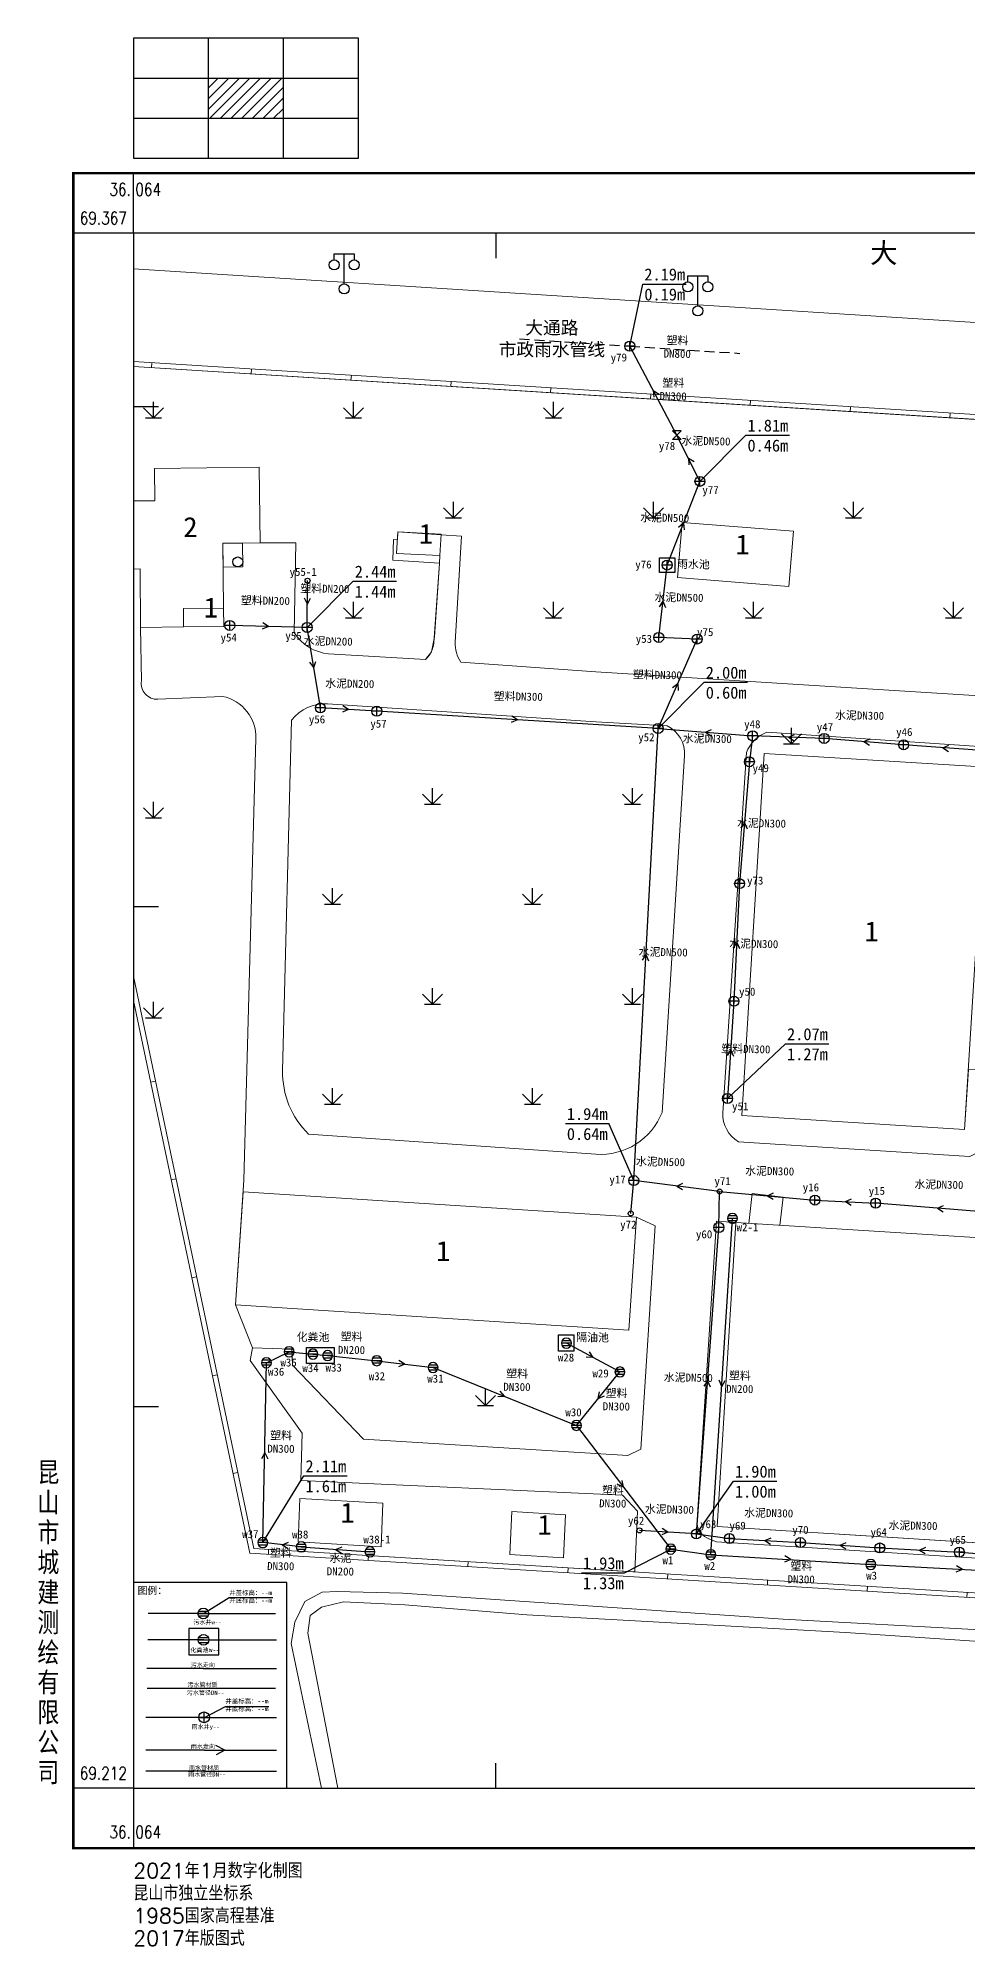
# Model space of a CAD drawing. Extents: x 36054 to 36381, y 69196 to 69387.
# Drawn here: x 36054.2 to 36147.2, y 69196.1 to 69386.8 of the extents above; entities that cross this region are included whole.
import ezdxf
from ezdxf.enums import TextEntityAlignment as Align

# ---------------------------------------------------------------- set-up
doc = ezdxf.new("R2010")
doc.units = 0
doc.header["$LTSCALE"] = 0.5
doc.linetypes.add('X5', pattern=[3, 2, -1])
doc.layers.get('0').update_dxf_attribs({"linetype": 'CONTINUOUS'})
for name, color, linetype in [('DX', 251, 'CONTINUOUS'), ('TK', 7, 'CONTINUOUS'), ('WS', 1, 'CONTINUOUS'), ('WSZDH', 246, 'CONTINUOUS'), ('WSZJ', 6, 'CONTINUOUS'), ('YS', 5, 'CONTINUOUS'), ('YSZDH', 160, 'CONTINUOUS'), ('YSZJ', 180, 'CONTINUOUS'), ('ZJ', 7, 'CONTINUOUS')]:
    doc.layers.add(name, color=color, linetype=linetype)
doc.styles.add('HZ', font='rs.shx', dxfattribs={"width": 0.8, "bigfont": 'hztxt.shx'})
doc.styles.add('宋体', font='')
doc.styles.add('等线体', font='simhei.ttf')
doc.styles.get('宋体').set_extended_font_data('SimSun')

# ---------------------------------------------------------------- blocks, each defined once
blk = doc.blocks.new('953011')
for p, q in [((-1, 1), (0, 0)), ((-0.8, 0), (0.8, 0)), ((0, 0), (0, 1.6)), ((0, 0), (1, 1))]:
    blk.add_line(p, q)
blk = doc.blocks.new('352101')
for p, q in [((-1, 2.9), (-1, 3.5)), ((-1, 3.5), (1, 3.5)), ((0, 0.5), (0, 3.5)), ((1, 3.5), (1, 2.9))]:
    blk.add_line(p, q)
for centre in [(-1, 2.4), (1, 2.4), (0, 0)]:
    blk.add_circle(centre, 0.5)
blk = doc.blocks.new('238221')
at = {"linetype": 'Continuous'}
blk.add_circle((0, 0), 0.5, dxfattribs=at)
blk = doc.blocks.new('A$C697D6A6E')
at = {"linetype": 'Continuous'}
for p, q in [((2, 1), (0, 1)), ((1, 0), (1, 2))]:
    blk.add_line(p, q, dxfattribs=at)
blk.add_circle((1, 1), 1)
blk = doc.blocks.new('YSJ')
at = {"linetype": 'Continuous'}
blk.add_blockref('A$C697D6A6E', (-1, -1), dxfattribs=at)
blk = doc.blocks.new('PSYJ')
at = {"linetype": 'Continuous'}
for p, q in [((0.87, 0.5), (-0.87, 0.5)), ((1, 0), (-1, 0)), ((0.87, -0.5), (-0.87, -0.5))]:
    blk.add_line(p, q, dxfattribs=at)
at = {"linetype": 'Continuous', "flags": 128}
blk.add_lwpolyline([(-1, 0, 1), (1, 0, 1), (-1, 0, 1.572674)], format="xyb", dxfattribs=at)
blk = doc.blocks.new('A$C6B7A6D95')
at = {"layer": 'YS', "linetype": 'Continuous'}
blk.add_circle((0.25, 0.25), 0.25, dxfattribs=at)
blk = doc.blocks.new('A$C770F50F0')
at = {"layer": 'YS', "color": 5}
for p, q in [((0.87, 0.87), (0, 0.87)), ((0, 0.87), (0.87, 0)), ((0, 0), (0.87, 0.87)), ((0.87, 0), (0, 0))]:
    blk.add_line(p, q, dxfattribs=at)
blk = doc.blocks.new('新块1')
at = {"layer": 'YS', "linetype": 'Continuous'}
for q in [(31357.87, 73630.72), (31358.74, 73630.74)]:
    blk.add_line((31358.33, 73629.91, 2.48), q, dxfattribs=at)
blk = doc.blocks.new('新块')
at = {"layer": 'WS', "linetype": 'Continuous'}
for q in [(28733.01, 66304.67, 2.88), (28733, 66303.77, 2.88)]:
    blk.add_line((28732.11, 66304.24, 2.88), q, dxfattribs=at)
blk = doc.blocks.new('gc053')
for p, q in [((-1, 0), (1, 0)), ((-0.9, 0.43), (0.9, 0.43)), ((-0.88, -0.47), (0.88, -0.47))]:
    blk.add_line(p, q)
blk.add_circle((0, 0), 1)
blk = doc.blocks.new('gc043')
for p, q in [((-1, 0), (1, 0)), ((0, -1), (0, 1))]:
    blk.add_line(p, q)
blk.add_circle((0, 0), 1)
blk = doc.blocks.new('A$C1DA050DF')
at = {"layer": 'WS', "linetype": 'Continuous'}
for p, q in [((5.4, 13.44, 1.83), (1.15, 13.44)), ((5.4, 13.44, 1.83), (10.94, 13.44)), ((5.41, 11.41, 1.83), (1.12, 11.41)), ((5.41, 11.41, 1.83), (11.01, 11.41)), ((5.37, 9.2), (1.03, 9.2)), ((5.37, 9.2), (11, 9.2)), ((10.93, 7.68), (1.07, 7.68))]:
    blk.add_line(p, q, dxfattribs=at)
at = {"layer": 'WSZJ', "linetype": 'Continuous'}
for p, q in [((5.4, 13.44, 1.83), (7.37, 14.66)), ((7.37, 14.66), (10.73, 14.66))]:
    blk.add_line(p, q, dxfattribs=at)
at = {"layer": 'WSZJ', "linetype": 'Continuous', "flags": 128}
blk.add_lwpolyline([(4.28, 12.28), (4.28, 10.25), (6.58, 10.25), (6.58, 12.28)], close=True, dxfattribs=at)
at = {"layer": 'YS', "linetype": 'Continuous'}
for p, q in [((5.46, 5.45), (0.97, 5.45)), ((5.46, 5.45), (11, 5.45)), ((5.46, 2.93), (0.97, 2.93)), ((5.46, 2.93), (11, 2.93)), ((5.46, 1.32), (0.97, 1.32)), ((5.46, 1.32), (11, 1.32))]:
    blk.add_line(p, q, dxfattribs=at)
at = {"layer": 'YSZJ', "linetype": 'Continuous'}
for p, q in [((5.46, 5.45), (7.09, 6.28, -1.83)), ((7.09, 6.28, -1.83), (10.41, 6.28, -1.83))]:
    blk.add_line(p, q, dxfattribs=at)
at = {"layer": 'ZJ', "linetype": 'Continuous', "flags": 128}
blk.add_lwpolyline([(0, 15.83), (0, 0), (11.8, 0), (11.8, 15.83)], close=True, dxfattribs=at)
at = {"layer": 'WS', "linetype": 'Continuous', "xscale": 0.4143292466287676, "yscale": 0.4143292466324056, "zscale": 0.8286584932605514}
for p in [(5.38, 13.44, 1.83), (5.4, 11.41, 1.83)]:
    blk.add_blockref('gc053', p, dxfattribs=at)
at = {"layer": 'YS', "linetype": 'Continuous', "xscale": 0.4143292466287676, "yscale": 0.4143292466324056, "zscale": 0.8286584932605514}
blk.add_blockref('gc043', (5.44, 5.45), dxfattribs=at)
at = {"layer": 'YS', "linetype": 'Continuous', "xscale": 0.8286584932502592, "yscale": 0.8286584932502592, "zscale": 0.8286584932605514, "rotation": 90}
blk.add_blockref('新块1', (61021.09, -25982.41, -2.06), dxfattribs=at)
at = {"layer": 'WSZDH', "linetype": 'Continuous', "style": '宋体'}
for s, height, p in [('污水井w--', 0.331, (5.7, 12.6, 1.53)), ('w--', 0.345, (6.22, 10.47, 1.4))]:
    blk.add_text(s, height=height, dxfattribs=at).set_placement(p, align=Align.CENTER)
at = {"layer": 'WSZJ', "linetype": 'Continuous', "style": '宋体'}
for s, p in [('化粪池', (5.08, 10.46, 1.53)), ('污水走向', (5.35, 9.32)), ('污水管材质', (5.32, 7.8)), ('污水管径DN--', (5.56, 7.18))]:
    blk.add_text(s, height=0.331, dxfattribs=at).set_placement(p, align=Align.CENTER)
at = {"layer": 'WSZJ', "linetype": 'Continuous', "insert": (9.02, 15.21), "char_height": 0.354, "width": 6.4378, "attachment_point": 2, "style": '宋体'}
blk.add_mtext('井盖标高：--m\\P井底标高：--m', dxfattribs=at)
at = {"layer": 'YSZDH', "linetype": 'Continuous', "style": '宋体'}
blk.add_text('雨水井y--', height=0.331, dxfattribs=at).set_placement((5.56, 4.57, 1.89), align=Align.CENTER)
at = {"layer": 'YSZJ', "linetype": 'Continuous', "style": '宋体'}
for s, p in [('雨水走向', (5.35, 3.05)), ('雨水管材质', (5.44, 1.4)), ('雨水管径DN--', (5.66, 0.9))]:
    blk.add_text(s, height=0.331, dxfattribs=at).set_placement(p, align=Align.CENTER)
at = {"layer": 'YSZJ', "linetype": 'Continuous', "insert": (8.73, 6.87, -1.83), "char_height": 0.354, "width": 6.4378, "attachment_point": 2, "style": '宋体'}
blk.add_mtext('井盖标高：--m\\P井底标高：--m', dxfattribs=at)
at = {"layer": 'ZJ', "linetype": 'Continuous', "insert": (1.46, 15.48), "char_height": 0.552, "width": 2.8589, "attachment_point": 2, "style": '宋体'}
blk.add_mtext('图例：', dxfattribs=at)
blk = doc.blocks.new('actkf1')
for p, q in [((45, 24), (0, 24)), ((0, 24), (0, 0)), ((15, 0), (15, 24)), ((30, 0), (30, 24)), ((45, 0), (45, 24)), ((0, 16), (45, 16)), ((0, 8), (45, 8)), ((0, 0), (45, 0))]:
    blk.add_line(p, q)
at = {"color": 0}
for p, q in [((15, 9.79), (21.21, 16)), ((15, 11.91), (19.09, 16)), ((15, 14.04), (16.96, 16)), ((15.33, 8), (23.33, 16)), ((17.45, 8), (25.45, 16)), ((19.57, 8), (27.57, 16)), ((21.69, 8), (29.69, 16)), ((23.81, 8), (30, 14.19)), ((25.94, 8), (30, 12.06)), ((28.06, 8), (30, 9.94))]:
    blk.add_line(p, q, dxfattribs=at)

msp = doc.modelspace()

# ---------------------------------------------------------------- linework, layer by layer
at = {"layer": 'DX', "color": 8, "linetype": 'Continuous', "lineweight": 18}
for p, q in [((36065.59, 69354.37), (36065.55, 69353.87)), ((36075.57, 69353.74), (36075.53, 69353.25)), ((36085.55, 69353.12), (36085.51, 69352.62)), ((36095.53, 69352.49), (36095.49, 69351.99)), ((36105.51, 69351.86), (36105.47, 69351.36)), ((36115.49, 69351.23), (36115.46, 69350.73)), ((36125.47, 69350.6), (36125.44, 69350.1)), ((36135.45, 69349.97), (36135.42, 69349.47)), ((36145.43, 69349.34), (36145.4, 69348.85)), ((36065.47, 69282.44), (36065.96, 69282.54)), ((36067.53, 69272.65), (36068.02, 69272.76)), ((36069.59, 69262.87), (36070.08, 69262.97)), ((36071.65, 69253.08), (36072.14, 69253.18)), ((36073.71, 69243.3), (36074.2, 69243.4)), ((36077.25, 69235.22), (36077.28, 69235.72)), ((36087.23, 69234.6), (36087.26, 69235.1)), ((36097.21, 69233.99), (36097.24, 69234.49)), ((36107.19, 69233.37), (36107.22, 69233.87)), ((36117.17, 69232.76), (36117.2, 69233.26)), ((36127.15, 69232.14), (36127.18, 69232.64)), ((36137.13, 69231.53), (36137.16, 69232.03)), ((36147.11, 69230.91), (36147.14, 69231.41))]:
    msp.add_line(p, q, dxfattribs=at)
at = {"layer": 'DX', "color": 8, "linetype": 'Continuous', "lineweight": 18, "flags": 128}
for points in [[(36246.79, 69347.2, 0.154419), (36243.63, 69352.3), (36063.75, 69363.77)], [(36063.75, 69340.55), (36065.89, 69340.57), (36065.86, 69343.81), (36076.34, 69343.93), (36076.43, 69336.36), (36079.99, 69336.37), (36079.82, 69327.38, 0.229724), (36083.28, 69325.26), (36092.98, 69324.69), (36093.55, 69325.47), (36093.85, 69326.95), (36094.35, 69334.33), (36089.71, 69334.62), (36089.78, 69336.68), (36090.15, 69336.66), (36090.2, 69337.46), (36094.53, 69337.17), (36096.58, 69337.04), (36095.94, 69326.43, 0.169812), (36096.5, 69324.43), (36110, 69323.47), (36217.62, 69316.72)], [(36094.53, 69337.17), (36096.58, 69337.04), (36095.94, 69326.43, 0.169812), (36096.5, 69324.43), (36110, 69323.47)], [(36076.43, 69336.36), (36079.99, 69336.37), (36079.82, 69327.38, 0.229724), (36083.28, 69325.26), (36092.98, 69324.69, 0.9838)], [(36063.75, 69293.03), (36075.8, 69235.81), (36107.22, 69233.87), (36113.91, 69233.46), (36114.18, 69239.53), (36112.67, 69241.13), (36080.49, 69242.6), (36080.64, 69247.34), (36075.42, 69254.59), (36075.65, 69255.88), (36073.98, 69260.17), (36074.81, 69272.64), (36076.01, 69316.79, 0.361667), (36072.68, 69321.01), (36066.2, 69320.72, -0.470522), (36064.55, 69322.55), (36064.48, 69327.91), (36064.42, 69333.75), (36063.75, 69333.74)], [(36092.98, 69324.69, 0.168425), (36093.81, 69326.37), (36094.35, 69334.33)], [(36074.81, 69272.64), (36076.01, 69316.79, 0.361667), (36072.68, 69321.01), (36066.2, 69320.72, -0.470522), (36064.55, 69322.55), (36064.48, 69327.91)], [(36110, 69318.47), (36083.16, 69320.26, 0.252435), (36079.58, 69318.63), (36078.68, 69283.58, 0.21104), (36081.28, 69277.24), (36110, 69275.22)], [(36110, 69275.22, 0.326049), (36116.63, 69279.41), (36118.87, 69315.07, 0.305256), (36117.13, 69318.05), (36110, 69318.47)], [(36148.6, 69283.92), (36149.42, 69283.24), (36149.05, 69277.2, -0.30218), (36147.39, 69275), (36124.25, 69276.46, -0.264804), (36122.69, 69279.37), (36125.06, 69315.38, -0.211544), (36127.09, 69317.42), (36150.31, 69315.86, -0.495833), (36151.42, 69314.17), (36151.05, 69308.1), (36150.2, 69307.81)]]:
    msp.add_lwpolyline(points, format="xyb", dxfattribs=at)
for points in [[(36235.25, 69343.69), (36063.75, 69354.49)], [(36235.22, 69343.19), (36063.75, 69353.99)], [(36234.99, 69343.26), (36063.75, 69353.99)], [(36063.75, 69340.55), (36065.89, 69340.57), (36065.86, 69343.81), (36076.34, 69343.93), (36076.43, 69336.36), (36072.71, 69336.32), (36072.78, 69329.83), (36068.76, 69329.79), (36068.78, 69327.96), (36064.48, 69327.91), (36064.42, 69333.75), (36063.75, 69333.74)], [(36217.62, 69316.72), (36110, 69323.47)], [(36063.75, 69293.03), (36075.8, 69235.81), (36315.15, 69221.06)], [(36063.75, 69290.61), (36075.39, 69235.33), (36315.12, 69220.56)], [(36125.31, 69268.31), (36125.64, 69271.3), (36128.74, 69270.94), (36128.4, 69268.11)], [(36232.03, 69229.57), (36122.05, 69236.47), (36121.29, 69236.76), (36120.88, 69236.99), (36120.59, 69237.24), (36120.44, 69237.4), (36120.34, 69237.56), (36120.27, 69237.67), (36120.22, 69237.82), (36120.18, 69237.99), (36120.14, 69238.3), (36120.13, 69238.65), (36120.16, 69239.16), (36122.06, 69268.52)], [(36124.01, 69268.39), (36122.06, 69268.52)], [(36148.42, 69227.66), (36128.74, 69228.73), (36090.65, 69231.34), (36084.14, 69231.49), (36082.63, 69231.42), (36080.89, 69230.5), (36079.9, 69228.44), (36079.52, 69226.31), (36082.55, 69211.83)], [(36084.19, 69211.83), (36084.15, 69212.01), (36081.21, 69227.35), (36081.44, 69229.1), (36082.58, 69229.94), (36084.77, 69230.47), (36090.9, 69230.17), (36103.1, 69229.17), (36134.97, 69227.41), (36148.88, 69226.48), (36148.42, 69227.66), (36128.74, 69228.73), (36090.65, 69231.34), (36084.14, 69231.49), (36082.63, 69231.42), (36080.89, 69230.5), (36079.9, 69228.44), (36079.52, 69226.31), (36082.55, 69211.83)], [(36084.19, 69211.83), (36084.15, 69212.01), (36081.21, 69227.35), (36081.44, 69229.1), (36082.58, 69229.94), (36084.77, 69230.47), (36090.9, 69230.17), (36103.1, 69229.17), (36134.97, 69227.41), (36148.88, 69226.48)]]:
    msp.add_lwpolyline(points, dxfattribs=at)
for points in [[(36094.53, 69337.24), (36094.4, 69335.08), (36090.07, 69335.31), (36090.2, 69337.46)], [(36118.62, 69338.4), (36118.18, 69332.88), (36129.31, 69331.99), (36129.75, 69337.52)], [(36072.74, 69333.93), (36074.7, 69333.95), (36074.67, 69336.34), (36072.71, 69336.32)], [(36068.78, 69327.96), (36072.8, 69328), (36072.78, 69329.83), (36068.76, 69329.79)], [(36146.88, 69277.71), (36124.59, 69279.1), (36126.84, 69315.31), (36149.13, 69313.92)], [(36113.31, 69257.63), (36114.07, 69268.93), (36074.74, 69271.47), (36073.98, 69260.17)], [(36079.59, 69255.73), (36079.66, 69254.12), (36086.77, 69246.72), (36113.2, 69245.11), (36114.49, 69245.72), (36115.94, 69268.07), (36114.07, 69268.93), (36113.31, 69257.63), (36073.98, 69260.17), (36075.65, 69255.88)], [(36228.31, 69261.85), (36124.01, 69268.39), (36122.14, 69238.01), (36226.4, 69231.47)], [(36088.53, 69235.96), (36088.71, 69240.32), (36080.4, 69240.81), (36080.22, 69236.45)], [(36106.75, 69234.86), (36106.95, 69239.16), (36101.61, 69239.49), (36101.41, 69235.19)]]:
    msp.add_lwpolyline(points, close=True, dxfattribs=at)
at = {"layer": 'DX', "color": 8, "linetype": 'Continuous', "lineweight": 18, "elevation": 1.79, "flags": 128}
msp.add_lwpolyline([(36090.15, 69336.66), (36089.78, 69336.68), (36089.71, 69334.62), (36094.35, 69334.33), (36094.4, 69335.08)], dxfattribs=at)
at = {"layer": 'DX', "color": 8, "linetype": 'Continuous', "lineweight": 18, "flags": 128}
for points in [[(36118.87, 69315.07, 0.305256), (36117.13, 69318.05), (36110, 69318.47), (36083.16, 69320.26, 0.252435), (36079.58, 69318.63), (36078.68, 69283.58, 0.21104), (36081.28, 69277.24), (36110, 69275.22, 0.326049), (36116.63, 69279.41)], [(36149.42, 69283.24), (36148.6, 69283.92), (36148.59, 69283.66), (36147.25, 69283.71), (36146.88, 69277.71), (36124.59, 69279.1), (36126.84, 69315.31), (36149.13, 69313.92), (36148.76, 69307.92), (36150.2, 69307.81), (36151.05, 69308.1), (36151.42, 69314.17, 0.495833), (36150.31, 69315.86), (36127.09, 69317.42, 0.211544), (36125.06, 69315.38), (36122.69, 69279.37, 0.264804), (36124.25, 69276.46), (36147.39, 69275, 0.30218), (36149.05, 69277.2)], [(36122.06, 69268.52), (36120.16, 69239.16), (36120.13, 69238.65), (36120.14, 69238.3), (36120.18, 69237.99), (36120.22, 69237.82), (36120.27, 69237.67), (36120.34, 69237.56), (36120.44, 69237.4), (36120.59, 69237.24), (36120.88, 69236.99), (36121.29, 69236.76), (36122.05, 69236.47), (36232.03, 69229.57), (36236.28, 69229.28, 0.377543), (36239.66, 69232.69), (36240.06, 69239.25, 0.380072), (36238.35, 69240.91), (36235.36, 69241.03), (36234.73, 69230.95), (36122.14, 69238.01), (36124.01, 69268.39)]]:
    msp.add_lwpolyline(points, format="xyb", close=True, dxfattribs=at)
at = {"layer": 'TK', "linetype": 'Continuous'}
for p, q in [((36063.75, 69367.33), (36063.75, 69373.33)), ((36063.75, 69367.33), (36057.75, 69367.33)), ((36100, 69367.33), (36100, 69364.83)), ((36063.75, 69350), (36066.25, 69350)), ((36063.75, 69300), (36066.25, 69300)), ((36063.75, 69250), (36066.25, 69250)), ((36100, 69211.83), (36100, 69214.33)), ((36063.75, 69211.83), (36057.75, 69211.83)), ((36063.75, 69211.83), (36063.75, 69205.83))]:
    msp.add_line(p, q, dxfattribs=at)
at = {"layer": 'TK', "linetype": 'Continuous', "flags": 128}
msp.add_lwpolyline([(36057.75, 69205.83, 0.25, 0.25, 0), (36381.25, 69205.83, 0.25, 0.25, 0), (36381.25, 69373.33, 0.25, 0.25, 0), (36057.75, 69373.33, 0.25, 0.25, 0)], format="xyseb", close=True, dxfattribs=at)
msp.add_lwpolyline([(36063.75, 69211.83), (36375.25, 69211.83), (36375.25, 69367.33), (36063.75, 69367.33)], close=True, dxfattribs=at)
at = {"layer": 'WS', "linetype": 'Continuous'}
for p, q in [((36121.5, 69235.18), (36123.66, 69268.81)), ((36077.06, 69254.37), (36079.33, 69255.47)), ((36079.33, 69255.47), (36081.71, 69255.24)), ((36081.71, 69255.24), (36083.18, 69255.09)), ((36083.18, 69255.09), (36088.09, 69254.58)), ((36112.41, 69253.45), (36107.06, 69256.33)), ((36076.7, 69236.39), (36077.06, 69254.37)), ((36088.09, 69254.58), (36093.72, 69253.89)), ((36093.72, 69253.89), (36108.06, 69248.11)), ((36108.06, 69248.11), (36112.41, 69253.45)), ((36108.06, 69248.11), (36117.49, 69235.74)), ((36080.54, 69235.96), (36076.7, 69236.39)), ((36080.54, 69235.96), (36087.41, 69235.46)), ((36117.49, 69235.74), (36121.5, 69235.18)), ((36121.5, 69235.18), (36137.49, 69234.2)), ((36137.49, 69234.2), (36155.81, 69233.23))]:
    msp.add_line(p, q, dxfattribs=at)
at = {"layer": 'WSZJ', "linetype": 'Continuous'}
for p, q in [((36076.7, 69236.39), (36080.81, 69243.08, 2.14)), ((36080.81, 69243.08, 2.14), (36085.14, 69243.08, 2.14)), ((36112.88, 69233.38, 2.14), (36117.49, 69235.74)), ((36108.55, 69233.38, 2.14), (36112.88, 69233.38, 2.14))]:
    msp.add_line(p, q, dxfattribs=at)
for points in [[(36106.25, 69257.18), (36107.8, 69257.18), (36107.8, 69255.52), (36106.25, 69255.52)], [(36081.08, 69255.91), (36083.83, 69255.91), (36083.83, 69254.29), (36081.08, 69254.29)]]:
    msp.add_lwpolyline(points, close=True, dxfattribs=at)
at = {"layer": 'YS', "linetype": 'X5'}
for p, q in [((36102.38, 69356.76), (36113.39, 69356.03)), ((36113.39, 69356.03), (36124.4, 69355.31))]:
    msp.add_line(p, q, dxfattribs=at)
at = {"layer": 'YS', "linetype": 'Continuous'}
for p, q in [((36118.1, 69347.14), (36113.39, 69356.03)), ((36120.41, 69342.51), (36118.1, 69347.14)), ((36117.13, 69334.14), (36120.41, 69342.51)), ((36116.29, 69326.9), (36117.13, 69334.14)), ((36081.13, 69327.9), (36081.17, 69332.58)), ((36081.13, 69327.9), (36073.39, 69328.1)), ((36082.45, 69319.85), (36081.13, 69327.9)), ((36116.23, 69317.8), (36120.14, 69326.74)), ((36120.14, 69326.74), (36116.29, 69326.9)), ((36088.1, 69319.52), (36082.45, 69319.85)), ((36116.23, 69317.8), (36088.1, 69319.52)), ((36113.79, 69272.59), (36116.23, 69317.8)), ((36116.23, 69317.8), (36125.68, 69317.06)), ((36125.68, 69317.06), (36125.35, 69314.47)), ((36132.83, 69316.8), (36125.68, 69317.06)), ((36140.78, 69316.17), (36132.83, 69316.8)), ((36148.59, 69315.58), (36140.78, 69316.17)), ((36125.35, 69314.47), (36124.38, 69302.28)), ((36124.38, 69302.28), (36123.81, 69290.52)), ((36123.81, 69290.52), (36123.17, 69280.8)), ((36113.49, 69269.3), (36113.79, 69272.59)), ((36122.38, 69271.5), (36113.79, 69272.59)), ((36122.3, 69267.9), (36122.38, 69271.5)), ((36122.38, 69271.5), (36131.91, 69270.64)), ((36131.91, 69270.64), (36137.98, 69270.33)), ((36150.32, 69269.32), (36137.98, 69270.33)), ((36120.05, 69237.25), (36122.3, 69267.9)), ((36120.05, 69237.25), (36114.36, 69237.61)), ((36120.05, 69237.25), (36123.35, 69236.8)), ((36123.35, 69236.8), (36130.46, 69236.39)), ((36130.46, 69236.39), (36138.4, 69235.85)), ((36138.4, 69235.85), (36146.35, 69235.43)), ((36146.35, 69235.43), (36154.28, 69234.83))]:
    msp.add_line(p, q, dxfattribs=at)
at = {"layer": 'YSZJ', "linetype": 'Continuous'}
for p, q in [((36113.39, 69356.03), (36114.7, 69362.24, -4.67)), ((36114.7, 69362.24, -4.67), (36119.03, 69362.24, -4.67)), ((36120.41, 69342.51), (36125.01, 69347.14, -4.67)), ((36125.01, 69347.14, -4.67), (36129.35, 69347.14, -4.67)), ((36081.13, 69327.9), (36085.73, 69332.53, -4.67)), ((36085.73, 69332.53, -4.67), (36090.07, 69332.53, -4.67)), ((36116.23, 69317.8), (36120.83, 69322.43, -4.67)), ((36120.83, 69322.43, -4.67), (36125.17, 69322.43, -4.67)), ((36123.17, 69280.8), (36128.97, 69286.28, -4.67)), ((36128.97, 69286.28, -4.67), (36133.3, 69286.28, -4.67)), ((36106.95, 69278.3, -4.67), (36111.29, 69278.3, -4.67)), ((36113.79, 69272.59), (36111.29, 69278.3, -4.67)), ((36120.05, 69237.25), (36123.76, 69242.53, -4.67)), ((36123.76, 69242.53, -4.67), (36128.09, 69242.53, -4.67))]:
    msp.add_line(p, q, dxfattribs=at)
msp.add_lwpolyline([(36116.37, 69334.87), (36117.9, 69334.87), (36117.9, 69333.38), (36116.37, 69333.38)], close=True, dxfattribs=at)

# ---------------------------------------------------------------- block references
at = {"linetype": 'Continuous'}
for p in [(36080.92, 69332.33), (36122.13, 69271.25), (36113.24, 69269.05), (36114.11, 69237.36)]:
    msp.add_blockref('A$C6B7A6D95', p, dxfattribs=at)
at = {"linetype": 'Continuous', "xscale": 1.300219876859046, "yscale": 1.300219876867232, "zscale": 1.300219876859906}
msp.add_blockref('A$C1DA050DF', (36063.75, 69211.83), dxfattribs=at)
at = {"layer": 'DX', "color": 8, "linetype": 'Continuous', "lineweight": 18}
for name, p in [('352101', (36084.83, 69361.75)), ('352101', (36120.2, 69359.55)), ('953011', (36065.75, 69348.87)), ('953011', (36085.75, 69348.87)), ('953011', (36105.75, 69348.87)), ('953011', (36095.75, 69338.87)), ('953011', (36115.75, 69338.87)), ('953011', (36135.75, 69338.87)), ('238221', (36074.19, 69334.45, 0.69)), ('953011', (36085.75, 69328.87)), ('953011', (36105.75, 69328.87)), ('953011', (36125.75, 69328.87)), ('953011', (36145.75, 69328.87)), ('953011', (36129.55, 69316.26)), ('953011', (36065.75, 69308.87)), ('953011', (36093.68, 69310.22)), ('953011', (36113.68, 69310.22)), ('953011', (36083.68, 69300.22)), ('953011', (36103.68, 69300.22)), ('953011', (36093.68, 69290.22)), ('953011', (36113.68, 69290.22)), ('953011', (36065.75, 69288.87)), ('953011', (36083.68, 69280.22)), ('953011', (36103.68, 69280.22)), ('953011', (36098.98, 69250.11))]:
    msp.add_blockref(name, p, dxfattribs=at)
at = {"layer": 'TK', "linetype": 'Continuous', "xscale": 0.5, "yscale": 0.5}
msp.add_blockref('actkf1', (36063.75, 69374.83), dxfattribs=at)
at = {"layer": 'WS', "xscale": 0.5, "yscale": 0.5, "zscale": 0.5}
for p in [(36123.66, 69268.81), (36079.33, 69255.47), (36081.71, 69255.24), (36083.18, 69255.09), (36088.09, 69254.58), (36107.06, 69256.33), (36077.06, 69254.37), (36093.72, 69253.89), (36112.41, 69253.45), (36108.06, 69248.11), (36076.7, 69236.39), (36080.54, 69235.96), (36117.49, 69235.74), (36087.41, 69235.46), (36121.5, 69235.18), (36137.49, 69234.2)]:
    msp.add_blockref('PSYJ', p, dxfattribs=at)
at = {"layer": 'WS', "linetype": 'Continuous', "zscale": 0.6977162419094611}
for p, xscale, yscale, rotation in [((75925.63, 100185.49, -2.01), 0.697716241830155, 0.6977162418750223, 151.270399798701), ((59002.42, 114166.03, -2.01), 0.6977162418292889, 0.697716241872854, 176.400737884917), ((71974.18, 104678.59, -2.01), 0.6977162418303615, 0.6977162418735433, 158.0707421727095), ((60497.08, 25122.69, -2.01), 0.697716241832386, 0.6977162418740283, 52.35558639482219), ((81121.3, 46511.67, -2.01), 0.697716241827951, 0.6977162418706225, 86.61891076396734), ((-10363.95, 88873.32, -2.01), 0.6977162418292195, 0.6977162418713566, 270.5178298021916), ((84719.94, 82634.11, -2.01), 0.6977162418297647, 0.6977162418749074, 128.8327689516157), ((13167.11, 24324.38, -2.01), 0.6977162418370073, 0.6977162418770604, 356.4007378843582), ((13172.47, 24323.91, -2.01), 0.6977162418370073, 0.6977162418770604, 356.4007378843582), ((59041.01, 114146.49, -2.01), 0.6977162418292889, 0.6977162418728535, 176.400737884917), ((59058.16, 114145.51, -2.01), 0.6977162418292889, 0.6977162418728535, 176.400737884917)]:
    msp.add_blockref('新块', p, dxfattribs=dict(at, xscale=xscale, yscale=yscale, rotation=rotation))
at = {"layer": 'YS', "color": 5, "xscale": 0.5, "yscale": 0.5, "zscale": 0.5}
for p in [(36113.39, 69356.03), (36120.41, 69342.51), (36117.13, 69334.14), (36073.39, 69328.1), (36081.13, 69327.9), (36116.29, 69326.9), (36120.14, 69326.74), (36082.45, 69319.85), (36088.1, 69319.52), (36116.23, 69317.8), (36125.68, 69317.06), (36132.83, 69316.8), (36140.78, 69316.17), (36125.35, 69314.47), (36124.38, 69302.28), (36123.81, 69290.52), (36123.17, 69280.8), (36113.79, 69272.59), (36131.91, 69270.64), (36137.98, 69270.33), (36122.3, 69267.9), (36120.05, 69237.25), (36123.35, 69236.8), (36130.46, 69236.39), (36138.4, 69235.85), (36146.35, 69235.43)]:
    msp.add_blockref('YSJ', p, dxfattribs=at)
at = {"layer": 'YS', "linetype": 'Continuous', "zscale": 0.7200000000000006}
for p, xscale, yscale, rotation in [((29054.08, 126538.41, -1.79), 0.7199999999253823, 0.7199999999417146, 210.1082093688824), ((29056.87, 126531.57, -1.79), 0.7199999999258828, 0.7199999999422285, 210.1089268727438), ((78427.21, 108456.05, -1.79), 0.7199999999256738, 0.7199999999413152, 155.8247127136058), ((10796.02, 17553.19, -1.79), 0.7199999999204281, 0.7199999999364216, 357.040330855308), ((64895.35, 119250.36, -1.79), 0.7199999999270121, 0.7199999999414715, 173.1054108141705), ((86318.97, 41115.03, -1.79), 0.7199999999244507, 0.7199999999402706, 83.75256550190986), ((20502.26, 13848.85, -1.79), 0.7199999999207584, 0.7199999999368476, 7.381932755261375), ((79280.46, 107495.81, -1.79), 0.71999999992601, 0.7199999999412685, 154.5588873239387), ((86326.98, 41106.72, -1.79), 0.7199999999244507, 0.7199999999402706, 83.75256550190986), ((86343.87, 41105.69, -1.79), 0.7199999999244507, 0.7199999999402706, 83.75256550190986), ((-14624.39, 96614.13, -1.79), 0.7199999999291637, 0.7199999999427291, 264.7922327248967), ((-14112.45, 97529.9, -1.79), 0.7199999999091934, 0.7199999999429565, 263.7525655023594), ((-14104.9, 97529.45, -1.79), 0.7199999999381244, 0.7199999999429565, 263.7525655026114), ((-14097.02, 97528.84, -1.79), 0.7199999999091934, 0.7199999999429565, 263.7525655023594), ((64903.5, 119228.22, -1.79), 0.7199999999270121, 0.7199999999414715, 173.1054108141705), ((64893.64, 119215.04, -1.79), 0.7199999999270121, 0.7199999999414715, 173.1054108141705), ((64902.73, 119216.25, -1.79), 0.7199999999270121, 0.7199999999414715, 173.1054108141705), ((64902.13, 119205.5, -1.79), 0.7199999999270121, 0.7199999999414715, 173.1054108141705), ((-14627.26, 96568.75, -1.79), 0.7199999999291637, 0.7199999999427327, 264.7922327248967), ((-14618.2, 96567.78, -1.79), 0.7199999999291637, 0.7199999999427309, 264.7922327248967), ((-14610.4, 96567.2, -1.79), 0.7199999999291637, 0.7199999999427309, 264.7922327248967), ((-14601.2, 96566.53, -1.79), 0.7199999999291637, 0.7199999999427309, 264.7922327248967), ((64899.81, 119172.42, -1.79), 0.7199999999270121, 0.7199999999414715, 173.1054108141705), ((86358.91, 41024.46, -1.79), 0.7199999999244507, 0.7199999999402653, 83.75256550190986), ((-14618.44, 96533.3, -1.79), 0.7199999999291637, 0.7199999999427327, 264.7922327248967), ((-14610.92, 96532.83, -1.79), 0.7199999999291637, 0.7199999999427327, 264.7922327248967), ((-14602.98, 96532.35, -1.79), 0.7199999999291637, 0.7199999999427327, 264.7922327248967)]:
    msp.add_blockref('新块1', p, dxfattribs=dict(at, xscale=xscale, yscale=yscale, rotation=rotation))
at = {"layer": 'YS', "linetype": 'Continuous'}
msp.add_blockref('A$C770F50F0', (36117.67, 69346.7), dxfattribs=at)

# ---------------------------------------------------------------- texts
at = {"layer": 'DX', "color": 8, "linetype": 'Continuous', "lineweight": 18, "style": '宋体'}
msp.add_text('大', height=2, dxfattribs=at).set_placement((36137.43, 69364.35))
for s, p, p2 in [('2', (36068.75, 69336.94), (36070.17, 69336.94)), ('1', (36092.3, 69336.27), (36093.72, 69336.27)), ('1', (36123.97, 69335.2), (36125.39, 69335.2)), ('1', (36070.78, 69328.89), (36072.21, 69328.89)), ('1', (36136.86, 69296.51), (36138.28, 69296.51)), ('1', (36094.02, 69264.55), (36095.45, 69264.55)), ('1', (36084.46, 69238.39), (36085.89, 69238.39)), ('1', (36104.18, 69237.17), (36105.6, 69237.17))]:
    msp.add_text(s, height=2, dxfattribs=at).set_placement(p, p2, align=Align.ALIGNED)
at = {"layer": 'TK', "linetype": 'Continuous', "style": 'HZ', "width": 0.8}
for p in [(36063.5, 69371.7), (36063.5, 69207.45)]:
    msp.add_text('36.', height=1.25, dxfattribs=at).set_placement(p, align=Align.MIDDLE_RIGHT)
for p in [(36063.95, 69371.7), (36063.95, 69207.45)]:
    msp.add_text('064', height=1.25, dxfattribs=at).set_placement(p, align=Align.MIDDLE_LEFT)
for s, p in [('69.367', (36060.75, 69368.83)), ('69.212', (36060.75, 69213.33))]:
    msp.add_text(s, height=1.25, dxfattribs=at).set_placement(p, align=Align.MIDDLE)
at = {"layer": 'TK', "linetype": 'Continuous', "style": '等线体', "width": 0.8}
for s, p in [('昆', (36055.25, 69241.83)), ('山', (36055.25, 69238.83)), ('市', (36055.25, 69235.83)), ('城', (36055.25, 69232.83)), ('建', (36055.25, 69229.83)), ('测', (36055.25, 69226.83)), ('绘', (36055.25, 69223.83)), ('有', (36055.25, 69220.83)), ('限', (36055.25, 69217.83)), ('公', (36055.25, 69214.83)), ('司', (36055.25, 69211.83))]:
    msp.add_text(s, height=2, dxfattribs=at).set_placement(p, align=Align.BOTTOM_CENTER)
at = {"layer": 'TK', "linetype": 'Continuous', "style": 'HZ'}
for s, p in [('2021年1月数字化制图', (36063.75, 69203.58)), ('昆山市独立坐标系', (36063.75, 69201.33)), ('1985国家高程基准', (36063.75, 69199.08)), ('2017年版图式', (36063.75, 69196.83))]:
    msp.add_text(s, height=1.5, dxfattribs=at).set_placement(p, align=Align.MIDDLE_LEFT)
at = {"layer": 'WSZDH', "linetype": 'Continuous', "style": '宋体'}
for s, p in [('w2-1', (36124.07, 69267.53, 3.3)), ('w28', (36106.2, 69254.5, 3.3)), ('w36', (36077.21, 69253.08, 3.3)), ('w35', (36078.46, 69254, 3.3)), ('w34', (36080.65, 69253.44, 3.3)), ('w33', (36082.97, 69253.49, 3.3)), ('w32', (36087.29, 69252.63, 3.3)), ('w31', (36093.14, 69252.39, 3.3)), ('w29', (36109.66, 69252.91, 3.3)), ('w30', (36106.95, 69249.02, 3.3)), ('w37', (36074.63, 69236.84, 3.3)), ('w38', (36079.62, 69236.8, 3.3)), ('w38-1', (36086.75, 69236.3, 3.3)), ('w1', (36116.66, 69234.23, 3.3)), ('w2', (36120.85, 69233.65, 3.3)), ('w3', (36137.03, 69232.69, 3.3))]:
    msp.add_text(s, height=0.8, dxfattribs=at).set_placement(p)
at = {"layer": 'WSZJ', "linetype": 'Continuous', "char_height": 0.8, "width": 5.0044, "attachment_point": 2, "rotation": 359.3945, "style": '宋体'}
for s, insert in [('化粪池', (36081.72, 69257.34, 2.93)), ('塑料\\PDN200', (36085.58, 69257.39, 2.93)), ('隔油池', (36109.68, 69257.31, 2.93)), ('塑料\\PDN300', (36102.13, 69253.69, 2.93)), ('塑料\\PDN200', (36124.41, 69253.49, 2.93)), ('塑料\\PDN300', (36112.07, 69251.74, 2.93)), ('塑料\\PDN300', (36078.53, 69247.51, 2.93)), ('塑料\\PDN300', (36111.71, 69242.04, 2.93)), ('塑料\\PDN300', (36078.51, 69235.77, 2.93)), ('水泥\\PDN200', (36084.47, 69235.24)), ('塑料\\PDN300', (36130.55, 69234.45, 2.93))]:
    msp.add_mtext(s, dxfattribs=dict(at, insert=insert))
at = {"layer": 'WSZJ', "linetype": 'Continuous', "char_height": 1.2, "width": 2.8261, "attachment_point": 2, "style": '宋体'}
for s, insert in [('2.11m\\P1.61m', (36083, 69244.63, 2.14)), ('1.93m\\P1.33m', (36110.74, 69234.93, 2.14))]:
    msp.add_mtext(s, dxfattribs=dict(at, insert=insert))
at = {"layer": 'YSZDH', "linetype": 'Continuous', "style": '宋体'}
for s, p in [('y79', (36111.48, 69354.5, 2.4)), ('y78', (36116.3, 69345.65, 2.4)), ('y77', (36120.65, 69341.24, 2.4)), ('y55-1', (36079.37, 69333.06, 2.4)), ('y76', (36113.94, 69333.8, 2.4)), ('y75', (36120.12, 69327.04, 2.4)), ('y54', (36072.47, 69326.5, 2.4)), ('y55', (36078.95, 69326.67, 2.4)), ('y53', (36113.99, 69326.36, 2.4)), ('y56', (36081.3, 69318.31, 2.4)), ('y57', (36087.45, 69317.88, 2.4)), ('y48', (36124.83, 69317.82, 2.4)), ('y47', (36132.09, 69317.54, 2.4)), ('y52', (36114.24, 69316.52, 2.4)), ('y46', (36140.03, 69317.05, 2.4)), ('y49', (36125.67, 69313.43, 2.4)), ('y73', (36125.12, 69302.19, 2.4)), ('y50', (36124.32, 69291.08, 2.4)), ('y51', (36123.62, 69279.62, 2.4)), ('y17', (36111.35, 69272.3, 2.4)), ('y71', (36121.86, 69272.14, 2.4)), ('y16', (36130.69, 69271.52, 2.4)), ('y15', (36137.28, 69271.17, 2.4)), ('y72', (36112.43, 69267.79, 2.4)), ('y60', (36120.01, 69266.82, 2.4)), ('y62', (36113.21, 69238.18, 2.4)), ('y63', (36120.42, 69237.84, 2.4)), ('y69', (36123.36, 69237.68, 2.4)), ('y70', (36129.64, 69237.27, 2.4)), ('y64', (36137.47, 69237.04, 2.4)), ('y65', (36145.37, 69236.27, 2.4))]:
    msp.add_text(s, height=0.8, dxfattribs=at).set_placement(p)
at = {"layer": 'YSZJ', "linetype": 'Continuous', "attachment_point": 2, "style": '宋体'}
for s, insert, char_height, width in [('2.19m\\P0.19m', (36116.89, 69363.8, -4.67), 1.2, 2.8261), ('{\\fSimSun|b1|i0|c134|p2;大通路\\P市政雨水管线}', (36105.6, 69358.52, -4.95), 1.3, 11.5376), ('1.81m\\P0.46m', (36127.2, 69348.69, -4.67), 1.2, 2.8261), ('2.44m\\P1.44m', (36087.93, 69334.08, -4.67), 1.2, 2.8261), ('2.00m\\P0.60m', (36123.03, 69323.98, -4.67), 1.2, 2.8261), ('2.07m\\P1.27m', (36131.16, 69287.83, -4.67), 1.2, 2.8261), ('1.94m\\P0.64m', (36109.14, 69279.85, -4.67), 1.2, 2.8261), ('1.90m\\P1.00m', (36125.95, 69244.09, -4.67), 1.2, 2.8261)]:
    msp.add_mtext(s, dxfattribs=dict(at, insert=insert, char_height=char_height, width=width))
at = {"layer": 'YSZJ', "linetype": 'Continuous', "char_height": 0.8, "width": 5.0044, "attachment_point": 2, "rotation": 358.9653, "style": '宋体'}
for s, insert in [('塑料\\PDN800', (36118.17, 69357, 0)), ('塑料\\PDN300', (36117.76, 69352.76, 0)), ('水泥DN500', (36121.02, 69346.94, 0)), ('水泥DN500', (36116.89, 69339.27, 0)), ('雨水池', (36119.76, 69334.62)), ('塑料DN200', (36082.91, 69332.18, 0)), ('水泥DN500', (36118.32, 69331.3, 0)), ('塑料DN200', (36076.96, 69330.98, 0)), ('水泥DN200', (36083.24, 69326.92, 0)), ('水泥DN200', (36085.4, 69322.68, 0)), ('塑料DN300', (36116.16, 69323.56, -4.67)), ('塑料DN300', (36102.25, 69321.4, 0)), ('水泥DN300', (36136.38, 69319.5, 0)), ('水泥DN300', (36121.15, 69317.18, 0)), ('水泥DN300', (36126.57, 69308.72, 0)), ('水泥DN500', (36116.74, 69295.84, 0)), ('水泥DN300', (36125.8, 69296.67, 0)), ('塑料DN300', (36125.01, 69286.15, 0)), ('水泥DN500', (36116.47, 69274.87, 0)), ('水泥DN300', (36127.39, 69273.94, 0)), ('水泥DN300', (36144.31, 69272.59, 0)), ('水泥DN500', (36119.25, 69253.29, 0)), ('水泥DN300', (36117.36, 69240.11, 0)), ('水泥DN300', (36127.29, 69239.75, 0)), ('水泥DN300', (36141.72, 69238.49, 0))]:
    msp.add_mtext(s, dxfattribs=dict(at, insert=insert))

doc.saveas('drawing.dxf')
